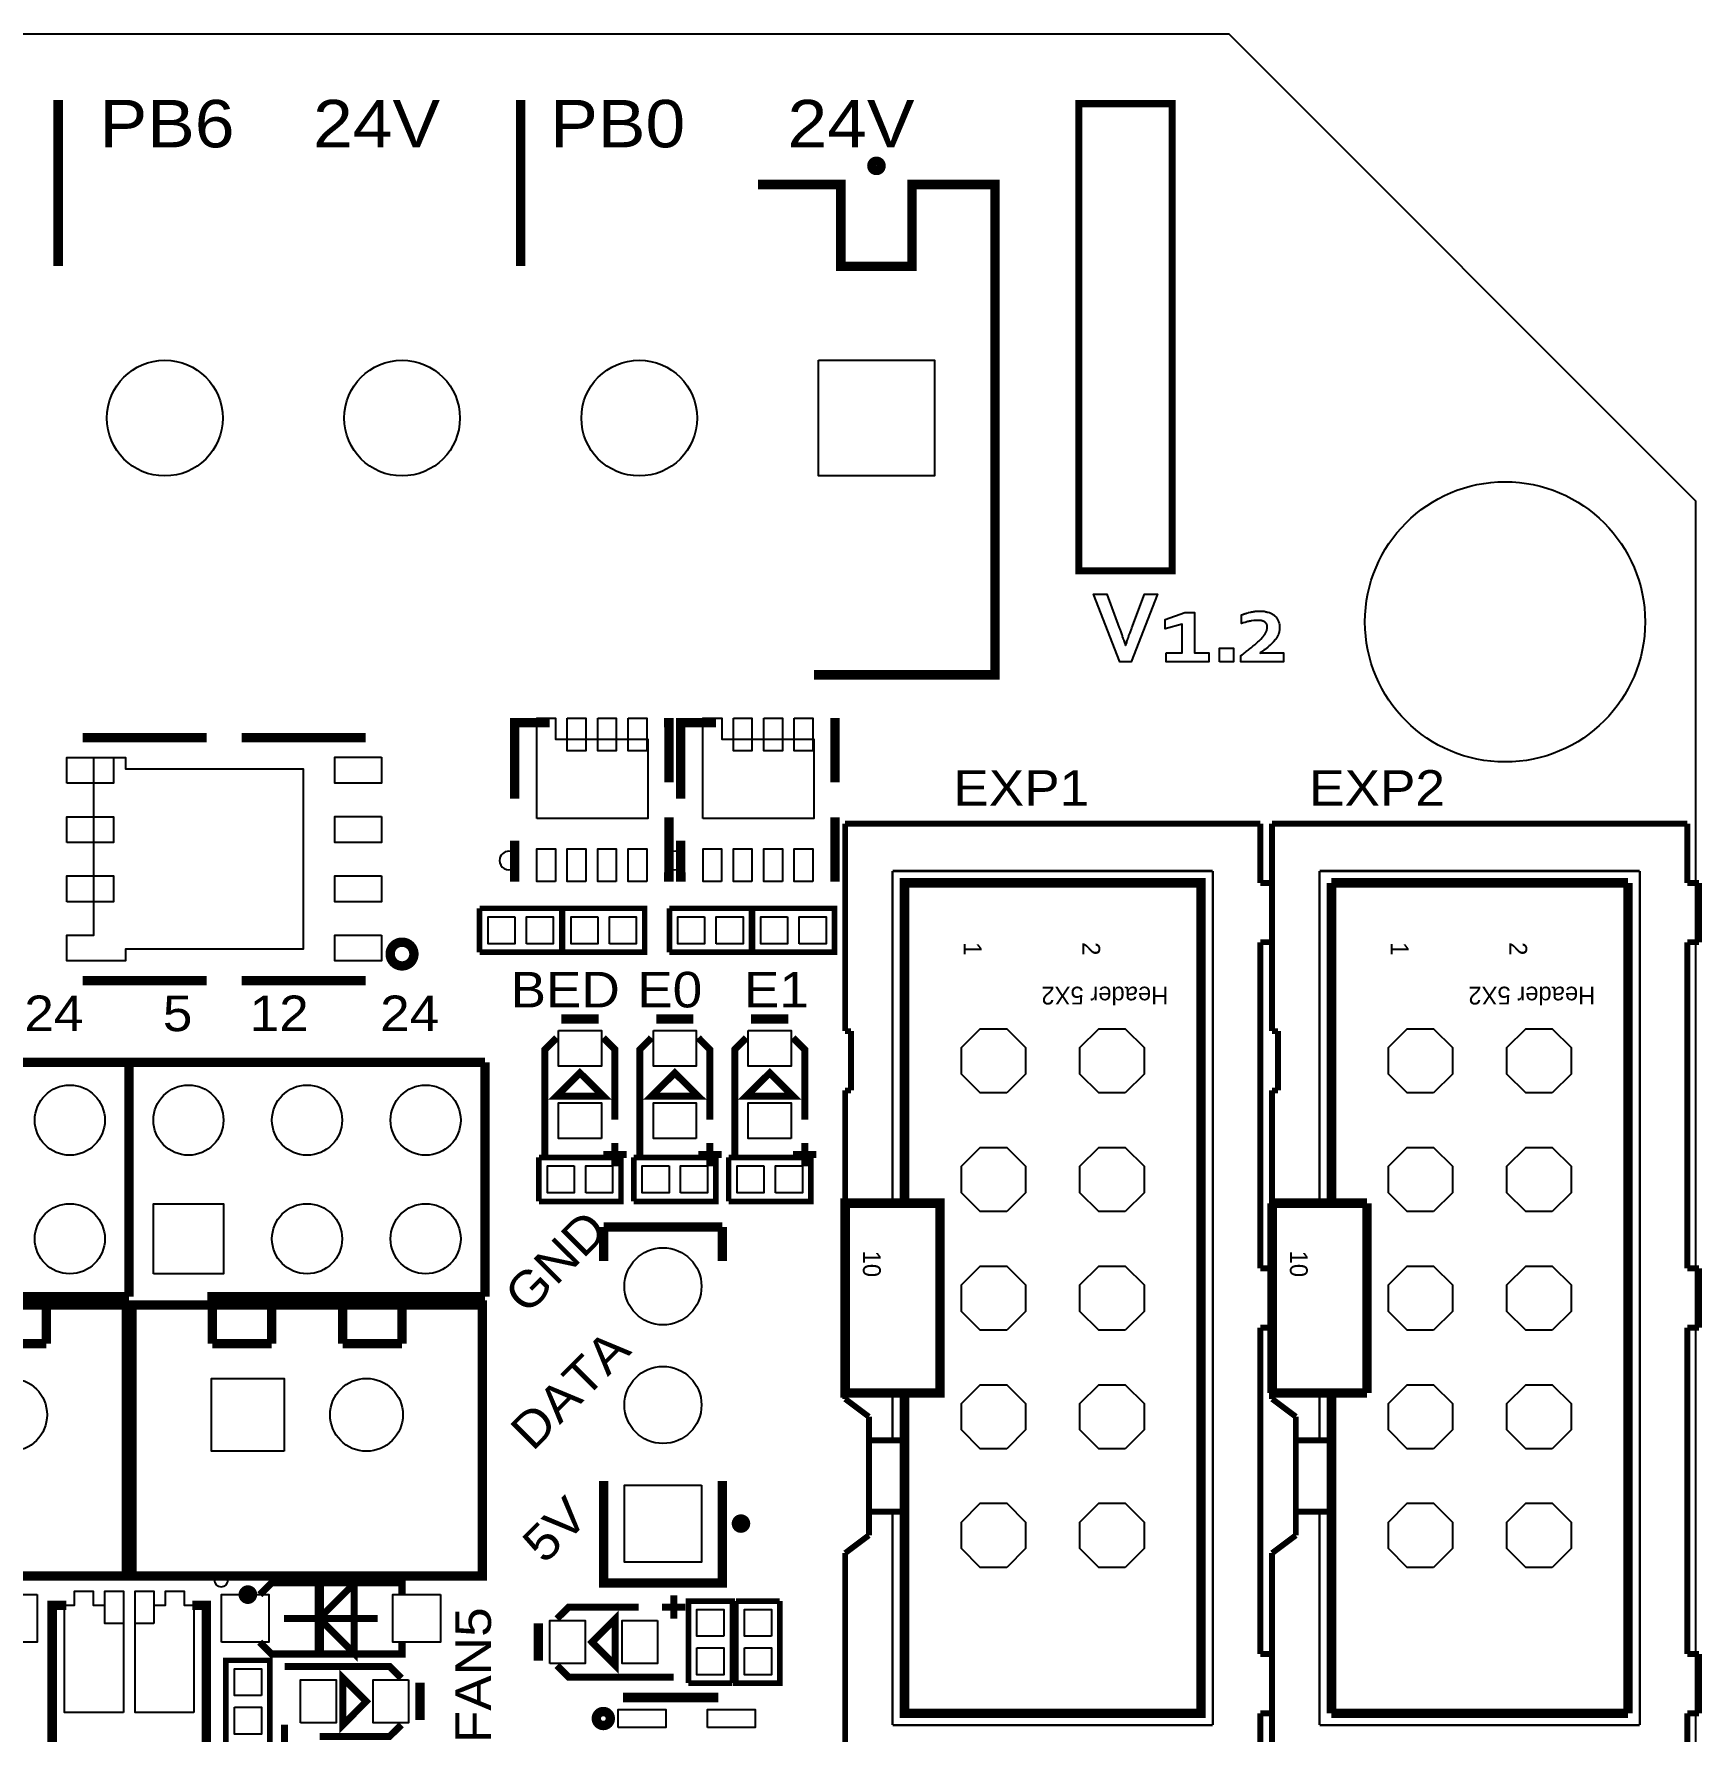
# Model space of a CAD drawing. Extents: x 27 to 210, y 6 to 115.
# Drawn here: x 170.17 to 205.89, y 78.36 to 114.7 of the extents above; entities that cross this region are included whole.
import ezdxf

# ---------------------------------------------------------------- set-up
doc = ezdxf.new("R2010")
doc.units = 0
doc.header["$MEASUREMENT"] = 0
for name, color, linetype in [('BOTTOM', 132, 'CONTINUOUS'), ('OUTLINE', 7, 'CONTINUOUS'), ('SILKSCREEN_TOP', 7, 'CONTINUOUS'), ('TOP', 1, 'CONTINUOUS')]:
    doc.layers.add(name, color=color, linetype=linetype)

msp = doc.modelspace()

# ---------------------------------------------------------------- linework, layer by layer
at = {"layer": 'BOTTOM'}
for points in [[(186.97448, 107.71124), (189.45352, 107.71124), (189.45352, 105.2322), (186.97448, 105.2322)], [(191.0025, 92.0242), (190.43438, 92.0242), (190.03264, 92.42594), (190.03264, 92.99406), (190.43438, 93.3958), (191.0025, 93.3958), (191.40424, 92.99406), (191.40424, 92.42594)], [(193.5425, 92.0242), (192.97438, 92.0242), (192.57264, 92.42594), (192.57264, 92.99406), (192.97438, 93.3958), (193.5425, 93.3958), (193.94424, 92.99406), (193.94424, 92.42594)], [(200.1465, 92.0242), (199.57838, 92.0242), (199.17664, 92.42594), (199.17664, 92.99406), (199.57838, 93.3958), (200.1465, 93.3958), (200.54824, 92.99406), (200.54824, 92.42594)], [(202.6865, 92.0242), (202.11838, 92.0242), (201.71664, 92.42594), (201.71664, 92.99406), (202.11838, 93.3958), (202.6865, 93.3958), (203.08824, 92.99406), (203.08824, 92.42594)], [(191.0025, 89.4842), (190.43438, 89.4842), (190.03264, 89.88594), (190.03264, 90.45406), (190.43438, 90.8558), (191.0025, 90.8558), (191.40424, 90.45406), (191.40424, 89.88594)], [(193.5425, 89.4842), (192.97438, 89.4842), (192.57264, 89.88594), (192.57264, 90.45406), (192.97438, 90.8558), (193.5425, 90.8558), (193.94424, 90.45406), (193.94424, 89.88594)], [(200.1465, 89.4842), (199.57838, 89.4842), (199.17664, 89.88594), (199.17664, 90.45406), (199.57838, 90.8558), (200.1465, 90.8558), (200.54824, 90.45406), (200.54824, 89.88594)], [(202.6865, 89.4842), (202.11838, 89.4842), (201.71664, 89.88594), (201.71664, 90.45406), (202.11838, 90.8558), (202.6865, 90.8558), (203.08824, 90.45406), (203.08824, 89.88594)], [(172.72762, 88.14816), (172.72762, 89.6493), (174.22876, 89.6493), (174.22876, 88.14816)], [(191.0025, 86.9442), (190.43438, 86.9442), (190.03264, 87.34594), (190.03264, 87.91406), (190.43438, 88.3158), (191.0025, 88.3158), (191.40424, 87.91406), (191.40424, 87.34594)], [(193.5425, 86.9442), (192.97438, 86.9442), (192.57264, 87.34594), (192.57264, 87.91406), (192.97438, 88.3158), (193.5425, 88.3158), (193.94424, 87.91406), (193.94424, 87.34594)], [(200.1465, 86.9442), (199.57838, 86.9442), (199.17664, 87.34594), (199.17664, 87.91406), (199.57838, 88.3158), (200.1465, 88.3158), (200.54824, 87.91406), (200.54824, 87.34594)], [(202.6865, 86.9442), (202.11838, 86.9442), (201.71664, 87.34594), (201.71664, 87.91406), (202.11838, 88.3158), (202.6865, 88.3158), (203.08824, 87.91406), (203.08824, 87.34594)], [(175.53178, 84.35086), (173.97222, 84.35086), (173.97222, 85.91042), (175.53178, 85.91042)], [(191.0025, 84.4042), (190.43438, 84.4042), (190.03264, 84.80594), (190.03264, 85.37406), (190.43438, 85.7758), (191.0025, 85.7758), (191.40424, 85.37406), (191.40424, 84.80594)], [(193.5425, 84.4042), (192.97438, 84.4042), (192.57264, 84.80594), (192.57264, 85.37406), (192.97438, 85.7758), (193.5425, 85.7758), (193.94424, 85.37406), (193.94424, 84.80594)], [(200.1465, 84.4042), (199.57838, 84.4042), (199.17664, 84.80594), (199.17664, 85.37406), (199.57838, 85.7758), (200.1465, 85.7758), (200.54824, 85.37406), (200.54824, 84.80594)], [(202.6865, 84.4042), (202.11838, 84.4042), (201.71664, 84.80594), (201.71664, 85.37406), (202.11838, 85.7758), (202.6865, 85.7758), (203.08824, 85.37406), (203.08824, 84.80594)], [(184.4675, 83.62696), (184.4675, 81.97596), (182.8165, 81.97596), (182.8165, 83.62696)], [(191.0025, 81.8642), (190.43438, 81.8642), (190.03264, 82.26594), (190.03264, 82.83406), (190.43438, 83.2358), (191.0025, 83.2358), (191.40424, 82.83406), (191.40424, 82.26594)], [(193.5425, 81.8642), (192.97438, 81.8642), (192.57264, 82.26594), (192.57264, 82.83406), (192.97438, 83.2358), (193.5425, 83.2358), (193.94424, 82.83406), (193.94424, 82.26594)], [(200.1465, 81.8642), (199.57838, 81.8642), (199.17664, 82.26594), (199.17664, 82.83406), (199.57838, 83.2358), (200.1465, 83.2358), (200.54824, 82.83406), (200.54824, 82.26594)], [(202.6865, 81.8642), (202.11838, 81.8642), (201.71664, 82.26594), (201.71664, 82.83406), (202.11838, 83.2358), (202.6865, 83.2358), (203.08824, 82.83406), (203.08824, 82.26594)]]:
    msp.add_lwpolyline(points, close=True, dxfattribs=at)
for centre, radius in [((172.974, 106.47172), 1.23952), ((178.054, 106.47172), 1.23952), ((183.134, 106.47172), 1.23952), ((201.676, 102.108), 2.99974), ((170.93946, 91.44), 0.75057), ((173.47946, 91.44), 0.75057), ((176.01946, 91.44), 0.75057), ((178.55946, 91.44), 0.75057), ((170.93946, 88.9), 0.75057), ((176.01946, 88.9), 0.75057), ((178.55946, 88.9), 0.75057), ((183.642, 87.88146), 0.8255), ((183.642, 85.34146), 0.8255), ((169.672, 85.13064), 0.77978), ((177.292, 85.13064), 0.77978)]:
    msp.add_circle(centre, radius, dxfattribs=at)
at = {"layer": 'OUTLINE'}
for points in [[(205.75778, 15.69974), (195.7578, 5.69976), (127.85598, 5.69976), (127.3556, 6.20014), (127.3556, 7.59968, 0.999282), (124.1552, 7.59968), (124.1552, 6.20014), (123.65482, 5.69976), (35.75558, 5.69976), (26.75636, 14.69898), (26.75636, 105.69702), (35.75558, 114.69624), (123.65482, 114.69624), (124.1552, 114.19586), (124.1552, 112.79632, 0.999282), (127.3556, 112.79632), (127.3556, 114.19586), (127.85598, 114.69624), (195.7578, 114.69624), (205.75778, 104.69626)], [(127.3556, 114.19586), (127.85598, 114.69624), (195.7578, 114.69624), (205.75778, 104.69626), (205.75778, 15.69974), (195.7578, 5.69976), (127.85598, 5.69976), (127.3556, 6.20014), (127.3556, 7.59968, 0.999282), (124.1552, 7.59968), (124.1552, 6.20014), (123.65482, 5.69976), (35.75558, 5.69976), (26.75636, 14.69898), (26.75636, 105.69702), (35.75558, 114.69624), (123.65482, 114.69624), (124.1552, 114.19586), (124.1552, 112.79632, 0.999282), (127.3556, 112.79632)], [(124.1552, 6.20014), (123.65482, 5.69976), (35.75558, 5.69976), (26.75636, 14.69898), (26.75636, 105.69702), (35.75558, 114.69624), (123.65482, 114.69624), (124.1552, 114.19586), (124.1552, 112.79632, 0.999282), (127.3556, 112.79632), (127.3556, 114.19586), (127.85598, 114.69624), (195.7578, 114.69624), (205.75778, 104.69626), (205.75778, 15.69974), (195.7578, 5.69976), (127.85598, 5.69976), (127.3556, 6.20014), (127.3556, 7.59968, 0.999282), (124.1552, 7.59968)]]:
    msp.add_lwpolyline(points, format="xyb", close=True, dxfattribs=at)
at = {"layer": 'SILKSCREEN_TOP'}
for points in [[(124.1552, 6.20014), (123.65482, 5.69976), (35.75558, 5.69976), (26.75636, 14.69898), (26.75636, 105.69702), (35.75558, 114.69624), (123.65482, 114.69624), (124.1552, 114.19586), (124.1552, 112.79632, 0.999282), (127.3556, 112.79632), (127.3556, 114.19586), (127.85598, 114.69624), (195.7578, 114.69624), (205.75778, 104.69626), (205.75778, 15.69974), (195.7578, 5.69976), (127.85598, 5.69976), (127.3556, 6.20014), (127.3556, 7.59968, 0.999282), (124.1552, 7.59968)], [(127.3556, 114.19586), (127.85598, 114.69624), (195.7578, 114.69624), (205.75778, 104.69626), (205.75778, 15.69974), (195.7578, 5.69976), (127.85598, 5.69976), (127.3556, 6.20014), (127.3556, 7.59968, 0.999282), (124.1552, 7.59968), (124.1552, 6.20014), (123.65482, 5.69976), (35.75558, 5.69976), (26.75636, 14.69898), (26.75636, 105.69702), (35.75558, 114.69624), (123.65482, 114.69624), (124.1552, 114.19586), (124.1552, 112.79632, 0.999282), (127.3556, 112.79632)], [(205.75778, 15.69974), (195.7578, 5.69976), (127.85598, 5.69976), (127.3556, 6.20014), (127.3556, 7.59968, 0.999282), (124.1552, 7.59968), (124.1552, 6.20014), (123.65482, 5.69976), (35.75558, 5.69976), (26.75636, 14.69898), (26.75636, 105.69702), (35.75558, 114.69624), (123.65482, 114.69624), (124.1552, 114.19586), (124.1552, 112.79632, 0.999282), (127.3556, 112.79632), (127.3556, 114.19586), (127.85598, 114.69624), (195.7578, 114.69624), (205.75778, 104.69626)], [(180.5432, 96.99752, 1), (180.1428, 96.99848, 1)], [(184.0992, 96.99752, 1), (183.6988, 96.99848, 1)], [(174.33036, 81.5975, 1), (174.02964, 81.5965, 1)]]:
    msp.add_lwpolyline(points, format="xyb", close=True, dxfattribs=at)
for points, const_width in [([(170.688, 109.728), (170.688, 113.284)], 0.2032), ([(180.594, 109.728), (180.594, 113.284)], 0.2032), ([(192.54724, 113.20272), (192.54724, 103.20274), (194.54876, 103.20274), (194.54876, 113.20272), (192.54724, 113.20272)], 0.1524), ([(186.87288, 100.97262), (190.754, 100.97262), (190.754, 111.47298), (188.976, 111.47298), (188.976, 109.72038), (187.452, 109.72038), (187.452, 111.47298), (185.674, 111.47298)], 0.2032), ([(188.976, 111.47298), (188.976, 109.72038), (187.452, 109.72038), (187.452, 111.47298), (185.674, 111.47298)], 0.20066), ([(188.976, 111.47298), (190.754, 111.47298), (190.754, 100.97262)], 0.20066), ([(190.754, 100.97262), (186.87288, 100.97262)], 0.20066), ([(180.467, 98.3234), (180.467, 99.949), (181.21884, 99.949)], 0.20066), ([(183.6674, 99.949), (183.769, 99.949), (183.769, 98.67392)], 0.20066), ([(184.023, 98.3234), (184.023, 99.949), (184.77484, 99.949)], 0.20066), ([(187.2234, 99.949), (187.325, 99.949), (187.325, 98.67392)], 0.20066), ([(173.86808, 99.62896), (171.31284, 99.62896), (171.31284, 99.53244)], 0.20066), ([(177.17516, 99.53244), (177.17516, 99.62896), (174.61992, 99.62896)], 0.20066), ([(183.6674, 96.647), (183.769, 96.647), (183.769, 97.92208)], 0.20066), ([(187.2234, 96.647), (187.325, 96.647), (187.325, 97.92208)], 0.20066), ([(187.54344, 97.79), (196.43344, 97.79)], 0.127), ([(187.54344, 97.79), (187.54344, 93.345)], 0.127), ([(196.43344, 97.79), (196.43344, 96.52)], 0.127), ([(196.68744, 97.79), (205.57744, 97.79)], 0.127), ([(196.68744, 97.79), (196.68744, 93.345)], 0.127), ([(205.57744, 97.79), (205.57744, 96.52)], 0.127), ([(180.467, 97.42424), (180.467, 96.647), (180.5686, 96.647)], 0.20066), ([(184.023, 97.42424), (184.023, 96.647), (184.1246, 96.647)], 0.20066), ([(188.55944, 96.774), (195.41744, 96.774)], 0.0508), ([(188.55944, 96.774), (188.55944, 89.662)], 0.0508), ([(195.41744, 96.774), (195.41744, 78.486)], 0.0508), ([(197.70344, 96.774), (204.56144, 96.774)], 0.0508), ([(197.70344, 96.774), (197.70344, 89.662)], 0.0508), ([(204.56144, 96.774), (204.56144, 78.486)], 0.0508), ([(188.81344, 85.598), (188.81344, 78.74), (195.16344, 78.74), (195.16344, 96.52), (188.81344, 96.52), (188.81344, 89.662), (189.57544, 89.662), (189.57544, 85.598), (187.54344, 85.598), (187.54344, 89.662), (188.81344, 89.662)], 0.2032), ([(188.81344, 96.52), (195.16344, 96.52)], 0.127), ([(188.81344, 96.52), (188.81344, 89.662)], 0.127), ([(195.16344, 96.52), (195.16344, 78.74)], 0.127), ([(196.43344, 96.52), (196.68744, 96.52)], 0.127), ([(196.68744, 96.52), (196.68744, 95.25)], 0.127), ([(204.30744, 96.52), (197.95744, 96.52)], 0.2032), ([(197.95744, 96.52), (197.95744, 89.662)], 0.2032), ([(197.95744, 96.52), (204.30744, 96.52)], 0.127), ([(197.95744, 96.52), (197.95744, 89.662)], 0.127), ([(204.30744, 78.74), (204.30744, 96.52)], 0.2032), ([(204.30744, 96.52), (204.30744, 78.74)], 0.127), ([(205.57744, 96.52), (205.83144, 96.52)], 0.127), ([(205.83144, 96.52), (205.83144, 95.25)], 0.127), ([(179.71516, 95.9739), (179.71516, 95.0341)], 0.11938), ([(179.71516, 95.9739), (181.47284, 95.9739), (181.47284, 95.0341), (179.71516, 95.0341)], 0.11938), ([(181.49316, 95.9739), (181.49316, 95.0341)], 0.11938), ([(181.49316, 95.9739), (183.25084, 95.9739), (183.25084, 95.0341), (181.49316, 95.0341)], 0.11938), ([(183.77916, 95.9739), (183.77916, 95.0341)], 0.11938), ([(183.77916, 95.9739), (185.53684, 95.9739), (185.53684, 95.0341), (183.77916, 95.0341)], 0.11938), ([(185.55716, 95.9739), (185.55716, 95.0341)], 0.11938), ([(185.55716, 95.9739), (187.31484, 95.9739), (187.31484, 95.0341), (185.55716, 95.0341)], 0.11938), ([(196.43344, 95.25), (196.68744, 95.25)], 0.127), ([(196.43344, 95.25), (196.43344, 88.265)], 0.127), ([(205.57744, 95.25), (205.83144, 95.25)], 0.127), ([(205.57744, 95.25), (205.57744, 88.265)], 0.127), ([(173.86808, 94.42704), (171.31284, 94.42704), (171.31284, 94.52356)], 0.20066), ([(177.17516, 94.52356), (177.17516, 94.42704), (174.61992, 94.42704)], 0.20066), ([(181.46522, 93.60408), (182.26278, 93.60408)], 0.20066), ([(183.49722, 93.60408), (184.29478, 93.60408)], 0.20066), ([(185.52922, 93.60408), (186.32678, 93.60408)], 0.20066), ([(187.54344, 93.345), (187.67044, 93.345)], 0.127), ([(187.67044, 93.345), (187.67044, 92.075)], 0.127), ([(196.68744, 93.345), (196.81444, 93.345)], 0.127), ([(196.81444, 93.345), (196.81444, 92.075)], 0.127), ([(181.1147, 90.70086), (181.1147, 92.9513), (181.36362, 93.20276)], 0.14986), ([(182.36438, 93.20276), (182.6133, 92.9513), (182.6133, 91.4527)], 0.14986), ([(183.1467, 90.70086), (183.1467, 92.9513), (183.39562, 93.20276)], 0.14986), ([(184.39638, 93.20276), (184.6453, 92.9513), (184.6453, 91.4527)], 0.14986), ([(185.1787, 90.70086), (185.1787, 92.9513), (185.42762, 93.20276)], 0.14986), ([(186.42838, 93.20276), (186.6773, 92.9513), (186.6773, 91.4527)], 0.14986), ([(172.20946, 92.67952), (164.58946, 92.67952), (164.58946, 89.3318)], 0.20066), ([(179.82946, 92.67952), (172.20946, 92.67952), (172.20946, 89.3318)], 0.20066), ([(172.20946, 87.66048), (172.20946, 92.67952)], 0.20066), ([(179.82946, 87.66048), (179.82946, 92.67952)], 0.20066), ([(181.864, 92.45092), (182.36438, 91.95308), (181.36362, 91.95308), (181.864, 92.45092)], 0.14986), ([(183.896, 92.45092), (184.39638, 91.95308), (183.39562, 91.95308), (183.896, 92.45092)], 0.14986), ([(185.928, 92.45092), (186.42838, 91.95308), (185.42762, 91.95308), (185.928, 92.45092)], 0.14986), ([(187.54344, 92.075), (187.54344, 89.662)], 0.127), ([(187.54344, 92.075), (187.67044, 92.075)], 0.127), ([(196.68744, 92.075), (196.68744, 89.662)], 0.127), ([(196.68744, 92.075), (196.81444, 92.075)], 0.127), ([(182.6133, 90.95232), (182.6133, 90.45194)], 0.14986), ([(184.6453, 90.95232), (184.6453, 90.45194)], 0.14986), ([(186.6773, 90.95232), (186.6773, 90.45194)], 0.14986), ([(180.98516, 90.6399), (180.98516, 89.7001)], 0.11938), ([(180.98516, 90.6399), (182.74284, 90.6399), (182.74284, 89.7001), (180.98516, 89.7001)], 0.11938), ([(182.36438, 90.70086), (182.86476, 90.70086)], 0.14986), ([(183.01716, 90.6399), (183.01716, 89.7001)], 0.11938), ([(183.01716, 90.6399), (184.77484, 90.6399), (184.77484, 89.7001), (183.01716, 89.7001)], 0.11938), ([(184.39638, 90.70086), (184.89676, 90.70086)], 0.14986), ([(185.04916, 90.6399), (185.04916, 89.7001)], 0.11938), ([(185.04916, 90.6399), (186.80684, 90.6399), (186.80684, 89.7001), (185.04916, 89.7001)], 0.11938), ([(186.42838, 90.70086), (186.92876, 90.70086)], 0.14986), ([(196.68744, 89.662), (197.95744, 89.662)], 0.2032), ([(196.68744, 85.598), (196.68744, 89.662)], 0.2032), ([(197.95744, 89.662), (198.71944, 89.662)], 0.2032), ([(198.71944, 89.662), (198.71944, 85.598)], 0.2032), ([(187.54344, 89.662), (187.54344, 85.598)], 0.127), ([(187.54344, 89.662), (188.55944, 89.662)], 0.127), ([(188.55944, 89.662), (188.81344, 89.662)], 0.127), ([(188.81344, 89.662), (189.57544, 89.662)], 0.127), ([(189.57544, 89.662), (189.57544, 85.598)], 0.127), ([(196.68744, 89.662), (196.68744, 85.598)], 0.127), ([(196.68744, 89.662), (197.70344, 89.662)], 0.127), ([(197.70344, 89.662), (197.95744, 89.662)], 0.127), ([(197.95744, 89.662), (198.71944, 89.662)], 0.127), ([(198.71944, 89.662), (198.71944, 85.598)], 0.127), ([(184.912, 89.15146), (182.372, 89.15146)], 0.20066), ([(182.372, 89.15146), (182.372, 88.42248)], 0.20066), ([(184.912, 88.42248), (184.912, 89.15146)], 0.20066), ([(196.43344, 88.265), (196.68744, 88.265)], 0.127), ([(196.68744, 88.265), (196.68744, 86.995)], 0.127), ([(205.57744, 88.265), (205.83144, 88.265)], 0.127), ([(205.83144, 88.265), (205.83144, 86.995)], 0.127), ([(166.26332, 87.66048), (172.20946, 87.66048)], 0.20066), ([(168.01084, 81.68132), (172.15104, 81.68132), (172.15104, 87.48014), (168.01084, 87.48014)], 0.20066), ([(170.434, 87.48014), (170.434, 86.65464)], 0.20066), ([(175.63084, 81.68132), (172.27296, 81.68132), (172.27296, 87.48014), (175.63084, 87.48014)], 0.20066), ([(173.88332, 87.66048), (179.82946, 87.66048)], 0.20066), ([(173.99, 86.65464), (173.99, 87.48014)], 0.20066), ([(175.26, 87.48014), (175.26, 86.65464)], 0.20066), ([(175.63084, 81.68132), (179.77104, 81.68132), (179.77104, 87.48014), (175.63084, 87.48014)], 0.20066), ([(176.784, 86.65464), (176.784, 87.48014)], 0.20066), ([(178.054, 87.48014), (178.054, 86.65464)], 0.20066), ([(196.43344, 86.995), (196.68744, 86.995)], 0.127), ([(196.43344, 86.995), (196.43344, 80.01)], 0.127), ([(205.57744, 86.995), (205.83144, 86.995)], 0.127), ([(205.57744, 86.995), (205.57744, 80.01)], 0.127), ([(170.434, 86.65464), (169.164, 86.65464)], 0.20066), ([(175.26, 86.65464), (173.99, 86.65464)], 0.20066), ([(178.054, 86.65464), (176.784, 86.65464)], 0.20066), ([(187.54344, 85.598), (187.54344, 85.471)], 0.127), ([(187.54344, 85.598), (188.55944, 85.598)], 0.127), ([(187.54344, 85.471), (188.05144, 85.09)], 0.127), ([(188.55944, 85.598), (188.81344, 85.598)], 0.127), ([(188.55944, 85.598), (188.55944, 84.582)], 0.0508), ([(188.81344, 85.598), (189.57544, 85.598)], 0.127), ([(188.81344, 85.598), (188.81344, 84.582)], 0.127), ([(198.71944, 85.598), (196.68744, 85.598)], 0.2032), ([(196.68744, 85.598), (196.68744, 85.471)], 0.127), ([(196.68744, 85.598), (197.70344, 85.598)], 0.127), ([(196.68744, 85.471), (197.19544, 85.09)], 0.127), ([(197.70344, 85.598), (197.95744, 85.598)], 0.127), ([(197.70344, 85.598), (197.70344, 84.582)], 0.0508), ([(197.95744, 85.598), (197.95744, 78.74)], 0.2032), ([(197.95744, 85.598), (198.71944, 85.598)], 0.127), ([(197.95744, 85.598), (197.95744, 84.582)], 0.127), ([(188.05144, 85.09), (188.05144, 84.582)], 0.127), ([(197.19544, 85.09), (197.19544, 84.582)], 0.127), ([(188.05144, 84.582), (188.55944, 84.582)], 0.127), ([(188.05144, 84.582), (188.05144, 83.058)], 0.127), ([(188.55944, 84.582), (188.81344, 84.582)], 0.127), ([(188.81344, 84.582), (188.81344, 83.058)], 0.127), ([(197.19544, 84.582), (197.70344, 84.582)], 0.127), ([(197.19544, 84.582), (197.19544, 83.058)], 0.127), ([(197.70344, 84.582), (197.95744, 84.582)], 0.127), ([(197.95744, 84.582), (197.95744, 83.058)], 0.127), ([(184.912, 83.71078), (184.912, 81.53146), (182.372, 81.53146), (182.372, 83.71078)], 0.20066), ([(188.05144, 83.058), (188.05144, 82.55)], 0.127), ([(188.05144, 83.058), (188.55944, 83.058)], 0.127), ([(188.55944, 83.058), (188.81344, 83.058)], 0.127), ([(188.55944, 83.058), (188.55944, 78.486)], 0.0508), ([(188.81344, 83.058), (188.81344, 78.74)], 0.127), ([(197.19544, 83.058), (197.19544, 82.55)], 0.127), ([(197.19544, 83.058), (197.70344, 83.058)], 0.127), ([(197.70344, 83.058), (197.95744, 83.058)], 0.127), ([(197.70344, 83.058), (197.70344, 78.486)], 0.0508), ([(197.95744, 83.058), (197.95744, 78.74)], 0.127), ([(188.05144, 82.55), (187.54344, 82.169)], 0.127), ([(197.19544, 82.55), (196.68744, 82.169)], 0.127), ([(187.54344, 82.169), (187.54344, 77.47)], 0.127), ([(196.68744, 82.169), (196.68744, 77.47)], 0.127), ([(178.054, 81.28), (178.054, 81.534), (175.26, 81.534), (175.006, 81.28)], 0.1524), ([(176.28108, 80.0227), (176.28108, 81.5213)], 0.20066), ([(176.28108, 80.772), (177.03038, 81.5213), (177.03038, 80.0227), (176.28108, 80.772)], 0.14986), ([(170.86326, 81.0514), (170.561, 81.0514), (170.561, 77.9526), (170.86326, 77.9526)], 0.20066), ([(173.56074, 81.0514), (173.863, 81.0514), (173.863, 77.9526), (173.56074, 77.9526)], 0.20066), ([(181.37124, 80.76438), (181.6227, 81.0133), (183.1213, 81.0133)], 0.14986), ([(183.62168, 81.0133), (184.12206, 81.0133)], 0.14986), ([(183.87314, 80.76438), (183.87314, 81.26476)], 0.14986), ([(184.1881, 79.38516), (184.1881, 81.14284), (185.1279, 81.14284), (185.1279, 79.38516)], 0.11938), ([(186.1439, 81.14284), (185.2041, 81.14284)], 0.11938), ([(186.1439, 81.14284), (186.1439, 79.38516), (185.2041, 79.38516), (185.2041, 81.14284)], 0.11938), ([(175.52924, 80.772), (177.53076, 80.772)], 0.14986), ([(180.96992, 79.86522), (180.96992, 80.66278)], 0.20066), ([(182.12308, 80.264), (182.62092, 80.76438), (182.62092, 79.76362), (182.12308, 80.264)], 0.14986), ([(175.006, 80.264), (175.26, 80.01), (178.054, 80.01), (178.054, 80.264)], 0.1524), ([(196.43344, 80.01), (196.68744, 80.01)], 0.127), ([(196.68744, 80.01), (196.68744, 78.74)], 0.127), ([(205.57744, 80.01), (205.83144, 80.01)], 0.127), ([(205.83144, 80.01), (205.83144, 78.74)], 0.127), ([(174.2821, 78.11516), (174.2821, 79.87284), (175.2219, 79.87284), (175.2219, 78.11516)], 0.11938), ([(175.53686, 79.7433), (177.7873, 79.7433), (178.03876, 79.49438)], 0.14986), ([(177.28692, 78.994), (176.78908, 78.49362), (176.78908, 79.49438), (177.28692, 78.994)], 0.14986), ([(183.87314, 79.5147), (181.6227, 79.5147), (181.37124, 79.76362)], 0.14986), ([(178.44008, 79.39278), (178.44008, 78.59522)], 0.20066), ([(184.1881, 79.38516), (185.1279, 79.38516)], 0.11938), ([(182.78602, 79.07782), (184.83072, 79.07782)], 0.20066), ([(175.53686, 78.49362), (175.53686, 77.99324)], 0.14986), ([(178.03876, 78.49362), (177.7873, 78.2447), (176.2887, 78.2447)], 0.14986), ([(188.55944, 78.486), (195.41744, 78.486)], 0.0508), ([(188.81344, 78.74), (195.16344, 78.74)], 0.127), ([(196.43344, 78.74), (196.68744, 78.74)], 0.127), ([(196.43344, 78.74), (196.43344, 77.47)], 0.127), ([(197.70344, 78.486), (204.56144, 78.486)], 0.0508), ([(197.95744, 78.74), (204.30744, 78.74)], 0.2032), ([(197.95744, 78.74), (204.30744, 78.74)], 0.127), ([(205.57744, 78.74), (205.83144, 78.74)], 0.127), ([(205.57744, 78.74), (205.57744, 77.47)], 0.127)]:
    msp.add_lwpolyline(points, dxfattribs=dict(at, const_width=const_width))
for points in [[(192.54724, 113.20272), (192.54724, 103.20274), (194.54876, 103.20274), (194.54876, 113.20272)], [(193.54546, 101.60508), (193.55054, 101.60508), (193.55816, 101.62794), (193.5734, 101.66858), (193.57848, 101.6889), (193.5861, 101.70668), (193.59626, 101.73716), (193.5988, 101.74986), (193.60388, 101.76256), (193.60896, 101.77272), (193.6115, 101.78542), (193.61658, 101.79812), (193.62166, 101.81336), (193.62928, 101.83114), (193.64452, 101.87178), (193.65214, 101.89464), (193.67246, 101.95052), (193.68262, 101.981), (193.95186, 102.70236), (194.23126, 102.70236), (193.66738, 101.24948), (193.42862, 101.24948), (192.86474, 102.70236), (193.14414, 102.70236), (193.41338, 101.981), (193.42354, 101.95052), (193.44386, 101.89464), (193.45402, 101.87178), (193.46926, 101.83114), (193.47434, 101.81336), (193.47942, 101.79812), (193.48958, 101.77272), (193.49212, 101.76256), (193.50228, 101.73716), (193.51244, 101.70668), (193.51752, 101.6889), (193.52514, 101.66858), (193.53022, 101.64826), (193.53784, 101.62794)], [(194.41668, 101.4476), (194.75958, 101.4476), (194.75958, 102.06228), (194.39636, 101.95814), (194.39636, 102.15626), (194.82054, 102.30612), (195.02374, 102.30612), (195.02374, 101.4476), (195.32854, 101.4476), (195.32854, 101.24948), (194.41668, 101.24948)], [(196.84492, 101.94798), (196.84492, 101.9302), (196.83984, 101.89972), (196.83476, 101.88448), (196.83222, 101.87178), (196.82206, 101.8413), (196.81444, 101.8286), (196.80936, 101.81336), (196.80174, 101.80066), (196.79412, 101.78542), (196.77888, 101.76002), (196.76872, 101.74732), (196.75856, 101.73208), (196.71792, 101.68128), (196.65442, 101.61778), (196.63918, 101.60508), (196.62648, 101.59238), (196.61124, 101.57968), (196.596, 101.56952), (196.55028, 101.53142), (196.5325, 101.51872), (196.51726, 101.50602), (196.4817, 101.48062), (196.46646, 101.46792), (196.4309, 101.44252), (196.4309, 101.43744), (196.48678, 101.44252), (196.51218, 101.44252), (196.53758, 101.44506), (196.58076, 101.44506), (196.60108, 101.4476), (196.93382, 101.4476), (196.93382, 101.24948), (196.01942, 101.24948), (196.01942, 101.38664), (196.04228, 101.40442), (196.06514, 101.41966), (196.08546, 101.43744), (196.10832, 101.45522), (196.13118, 101.47046), (196.1515, 101.48824), (196.17182, 101.50348), (196.19468, 101.52126), (196.23532, 101.55174), (196.25564, 101.56952), (196.27596, 101.58476), (196.29374, 101.6), (196.31406, 101.61778), (196.3674, 101.6635), (196.38264, 101.67874), (196.40042, 101.69398), (196.4309, 101.72446), (196.44614, 101.73716), (196.48424, 101.78288), (196.49694, 101.79558), (196.5071, 101.81082), (196.5198, 101.82606), (196.52996, 101.83876), (196.53758, 101.854), (196.54774, 101.8667), (196.55536, 101.88194), (196.56044, 101.89464), (196.56806, 101.90988), (196.57314, 101.92258), (196.57568, 101.93782), (196.58076, 101.96322), (196.5833, 101.97846), (196.5833, 102.01402), (196.58076, 102.02164), (196.58076, 102.02926), (196.57822, 102.03688), (196.57568, 102.04196), (196.57568, 102.04958), (196.5706, 102.05974), (196.56552, 102.06482), (196.56044, 102.07498), (196.55536, 102.08006), (196.55282, 102.08514), (196.54774, 102.09022), (196.5452, 102.0953), (196.54012, 102.09784), (196.53504, 102.10292), (196.52996, 102.10546), (196.52488, 102.11054), (196.50964, 102.11816), (196.50202, 102.12324), (196.49694, 102.12578), (196.48932, 102.12578), (196.48424, 102.12832), (196.47662, 102.13086), (196.47154, 102.1334), (196.46392, 102.1334), (196.4563, 102.13594), (196.44868, 102.13594), (196.4436, 102.13848), (196.42836, 102.13848), (196.42074, 102.14102), (196.36486, 102.14102), (196.34708, 102.13848), (196.33184, 102.13848), (196.31406, 102.13594), (196.29628, 102.13594), (196.24294, 102.12832), (196.22516, 102.12324), (196.20484, 102.1207), (196.18706, 102.11562), (196.16674, 102.11308), (196.14896, 102.108), (196.12864, 102.10292), (196.11086, 102.09784), (196.07022, 102.08768), (196.0499, 102.08006), (196.02958, 102.07498), (196.02958, 102.25532), (196.05244, 102.26294), (196.06006, 102.26802), (196.09054, 102.27818), (196.1007, 102.28326), (196.10832, 102.2858), (196.11848, 102.28834), (196.1261, 102.29088), (196.13626, 102.29342), (196.14388, 102.29596), (196.17436, 102.30358), (196.18198, 102.30612), (196.22262, 102.31628), (196.23532, 102.31882), (196.24548, 102.32136), (196.25564, 102.32136), (196.2658, 102.3239), (196.2785, 102.32644), (196.28866, 102.32898), (196.30136, 102.32898), (196.31152, 102.33152), (196.32422, 102.33406), (196.33438, 102.33406), (196.34708, 102.3366), (196.36994, 102.3366), (196.38264, 102.33914), (196.46646, 102.33914), (196.48424, 102.3366), (196.50202, 102.3366), (196.5198, 102.33406), (196.53504, 102.33152), (196.55282, 102.32644), (196.56806, 102.3239), (196.5833, 102.31882), (196.59854, 102.31628), (196.62902, 102.30612), (196.64426, 102.2985), (196.65696, 102.29342), (196.72046, 102.25532), (196.73062, 102.24516), (196.74078, 102.23754), (196.77126, 102.20706), (196.77888, 102.19436), (196.78904, 102.1842), (196.80428, 102.1588), (196.80936, 102.1461), (196.81698, 102.1334), (196.82206, 102.1207), (196.82714, 102.10546), (196.83222, 102.09276), (196.8373, 102.07752), (196.84238, 102.04704), (196.84492, 102.02926), (196.84746, 102.01402), (196.84746, 101.96322)], [(195.55968, 101.24948), (195.55968, 101.54666), (195.85686, 101.54666), (195.85686, 101.24948)]]:
    msp.add_lwpolyline(points, close=True, dxfattribs=at)
at = {"layer": 'SILKSCREEN_TOP', "const_width": 0.20066}
for points in [[(188.31306, 111.87176, 0.999596), (188.11494, 111.87176, 1.000404), (188.31306, 111.87176)], [(178.308, 94.996, 1), (177.8, 94.996, 1), (178.308, 94.996)], [(185.40984, 82.80146, 1), (185.21426, 82.80146, 1), (185.40984, 82.80146)], [(174.85106, 81.28, 0.993661), (174.65294, 81.28254, 1.006379), (174.85106, 81.28)], [(182.51424, 78.62824, 0.9984), (182.21452, 78.62824, 1.001603), (182.51424, 78.62824)]]:
    msp.add_lwpolyline(points, format="xyb", dxfattribs=at)
at = {"layer": 'TOP'}
for points in [[(186.97448, 107.71124), (189.45352, 107.71124), (189.45352, 105.2322), (186.97448, 105.2322)], [(180.94198, 97.89922), (180.94198, 100.04806), (181.3433, 100.04806), (181.3433, 99.59848), (183.31434, 99.59848), (183.31434, 97.89922)], [(181.59349, 100.04806), (181.99227, 100.04806), (181.99227, 99.34702), (181.59349, 99.34702)], [(182.24373, 100.04806), (182.64251, 100.04806), (182.64251, 99.34702), (182.24373, 99.34702)], [(182.89397, 100.04806), (183.29275, 100.04806), (183.29275, 99.34702), (182.89397, 99.34702)], [(184.49798, 97.89922), (184.49798, 100.04806), (184.8993, 100.04806), (184.8993, 99.59848), (186.87034, 99.59848), (186.87034, 97.89922)], [(185.14949, 100.04806), (185.54827, 100.04806), (185.54827, 99.34702), (185.14949, 99.34702)], [(185.79973, 100.04806), (186.19851, 100.04806), (186.19851, 99.34702), (185.79973, 99.34702)], [(186.44997, 100.04806), (186.84875, 100.04806), (186.84875, 99.34702), (186.44997, 99.34702)], [(170.87342, 98.65614), (170.87342, 99.20732), (171.87418, 99.20732), (171.87418, 98.65614)], [(172.13326, 99.15906), (172.13326, 98.9584), (175.9331, 98.9584), (175.9331, 95.0976), (172.13326, 95.0976), (172.13326, 94.89948), (172.13326, 94.84868), (170.93438, 94.84868), (170.87342, 94.84868), (170.87342, 95.39732), (170.93438, 95.39732), (171.45254, 95.39732), (171.45254, 99.15906), (171.45254, 99.20732), (172.13326, 99.20732)], [(177.61458, 99.20859), (177.61458, 98.65741), (176.61382, 98.65741), (176.61382, 99.20859)], [(170.87342, 97.38614), (170.87342, 97.93732), (171.87418, 97.93732), (171.87418, 97.38614)], [(177.61458, 97.93859), (177.61458, 97.38741), (176.61382, 97.38741), (176.61382, 97.93859)], [(181.34203, 96.54794), (180.94325, 96.54794), (180.94325, 97.24898), (181.34203, 97.24898)], [(181.99227, 96.54794), (181.59349, 96.54794), (181.59349, 97.24898), (181.99227, 97.24898)], [(182.64251, 96.54794), (182.24373, 96.54794), (182.24373, 97.24898), (182.64251, 97.24898)], [(183.29275, 96.54794), (182.89397, 96.54794), (182.89397, 97.24898), (183.29275, 97.24898)], [(184.89803, 96.54794), (184.49925, 96.54794), (184.49925, 97.24898), (184.89803, 97.24898)], [(185.54827, 96.54794), (185.14949, 96.54794), (185.14949, 97.24898), (185.54827, 97.24898)], [(186.19851, 96.54794), (185.79973, 96.54794), (185.79973, 97.24898), (186.19851, 97.24898)], [(186.84875, 96.54794), (186.44997, 96.54794), (186.44997, 97.24898), (186.84875, 97.24898)], [(170.87342, 96.11614), (170.87342, 96.66732), (171.87418, 96.66732), (171.87418, 96.11614)], [(177.61458, 96.66859), (177.61458, 96.11741), (176.61382, 96.11741), (176.61382, 96.66859)], [(180.46954, 95.79356), (180.46954, 95.21444), (179.8955, 95.21444), (179.8955, 95.79356)], [(180.71846, 95.21444), (180.71846, 95.79356), (181.2925, 95.79356), (181.2925, 95.21444)], [(182.24754, 95.79356), (182.24754, 95.21444), (181.6735, 95.21444), (181.6735, 95.79356)], [(182.49646, 95.21444), (182.49646, 95.79356), (183.0705, 95.79356), (183.0705, 95.21444)], [(184.53354, 95.79356), (184.53354, 95.21444), (183.9595, 95.21444), (183.9595, 95.79356)], [(184.78246, 95.21444), (184.78246, 95.79356), (185.3565, 95.79356), (185.3565, 95.21444)], [(186.31154, 95.79356), (186.31154, 95.21444), (185.7375, 95.21444), (185.7375, 95.79356)], [(186.56046, 95.21444), (186.56046, 95.79356), (187.1345, 95.79356), (187.1345, 95.21444)], [(177.61458, 95.39859), (177.61458, 94.84741), (176.61382, 94.84741), (176.61382, 95.39859)], [(191.0025, 92.0242), (190.43438, 92.0242), (190.03264, 92.42594), (190.03264, 92.99406), (190.43438, 93.3958), (191.0025, 93.3958), (191.40424, 92.99406), (191.40424, 92.42594)], [(193.5425, 92.0242), (192.97438, 92.0242), (192.57264, 92.42594), (192.57264, 92.99406), (192.97438, 93.3958), (193.5425, 93.3958), (193.94424, 92.99406), (193.94424, 92.42594)], [(200.1465, 92.0242), (199.57838, 92.0242), (199.17664, 92.42594), (199.17664, 92.99406), (199.57838, 93.3958), (200.1465, 93.3958), (200.54824, 92.99406), (200.54824, 92.42594)], [(202.6865, 92.0242), (202.11838, 92.0242), (201.71664, 92.42594), (201.71664, 92.99406), (202.11838, 93.3958), (202.6865, 93.3958), (203.08824, 92.99406), (203.08824, 92.42594)], [(181.40426, 93.35643), (182.32374, 93.35643), (182.32374, 92.59697), (181.40426, 92.59697)], [(183.43626, 93.35643), (184.35574, 93.35643), (184.35574, 92.59697), (183.43626, 92.59697)], [(185.46826, 93.35643), (186.38774, 93.35643), (186.38774, 92.59697), (185.46826, 92.59697)], [(182.32374, 91.04757), (181.40426, 91.04757), (181.40426, 91.80703), (182.32374, 91.80703)], [(184.35574, 91.04757), (183.43626, 91.04757), (183.43626, 91.80703), (184.35574, 91.80703)], [(186.38774, 91.04757), (185.46826, 91.04757), (185.46826, 91.80703), (186.38774, 91.80703)], [(191.0025, 89.4842), (190.43438, 89.4842), (190.03264, 89.88594), (190.03264, 90.45406), (190.43438, 90.8558), (191.0025, 90.8558), (191.40424, 90.45406), (191.40424, 89.88594)], [(193.5425, 89.4842), (192.97438, 89.4842), (192.57264, 89.88594), (192.57264, 90.45406), (192.97438, 90.8558), (193.5425, 90.8558), (193.94424, 90.45406), (193.94424, 89.88594)], [(200.1465, 89.4842), (199.57838, 89.4842), (199.17664, 89.88594), (199.17664, 90.45406), (199.57838, 90.8558), (200.1465, 90.8558), (200.54824, 90.45406), (200.54824, 89.88594)], [(202.6865, 89.4842), (202.11838, 89.4842), (201.71664, 89.88594), (201.71664, 90.45406), (202.11838, 90.8558), (202.6865, 90.8558), (203.08824, 90.45406), (203.08824, 89.88594)], [(181.73954, 90.45956), (181.73954, 89.88044), (181.1655, 89.88044), (181.1655, 90.45956)], [(181.98846, 89.88044), (181.98846, 90.45956), (182.5625, 90.45956), (182.5625, 89.88044)], [(183.77154, 90.45956), (183.77154, 89.88044), (183.1975, 89.88044), (183.1975, 90.45956)], [(184.02046, 89.88044), (184.02046, 90.45956), (184.5945, 90.45956), (184.5945, 89.88044)], [(185.80354, 90.45956), (185.80354, 89.88044), (185.2295, 89.88044), (185.2295, 90.45956)], [(186.05246, 89.88044), (186.05246, 90.45956), (186.6265, 90.45956), (186.6265, 89.88044)], [(172.72762, 88.14816), (172.72762, 89.6493), (174.22876, 89.6493), (174.22876, 88.14816)], [(191.0025, 86.9442), (190.43438, 86.9442), (190.03264, 87.34594), (190.03264, 87.91406), (190.43438, 88.3158), (191.0025, 88.3158), (191.40424, 87.91406), (191.40424, 87.34594)], [(193.5425, 86.9442), (192.97438, 86.9442), (192.57264, 87.34594), (192.57264, 87.91406), (192.97438, 88.3158), (193.5425, 88.3158), (193.94424, 87.91406), (193.94424, 87.34594)], [(200.1465, 86.9442), (199.57838, 86.9442), (199.17664, 87.34594), (199.17664, 87.91406), (199.57838, 88.3158), (200.1465, 88.3158), (200.54824, 87.91406), (200.54824, 87.34594)], [(202.6865, 86.9442), (202.11838, 86.9442), (201.71664, 87.34594), (201.71664, 87.91406), (202.11838, 88.3158), (202.6865, 88.3158), (203.08824, 87.91406), (203.08824, 87.34594)], [(175.53178, 84.35086), (173.97222, 84.35086), (173.97222, 85.91042), (175.53178, 85.91042)], [(191.0025, 84.4042), (190.43438, 84.4042), (190.03264, 84.80594), (190.03264, 85.37406), (190.43438, 85.7758), (191.0025, 85.7758), (191.40424, 85.37406), (191.40424, 84.80594)], [(193.5425, 84.4042), (192.97438, 84.4042), (192.57264, 84.80594), (192.57264, 85.37406), (192.97438, 85.7758), (193.5425, 85.7758), (193.94424, 85.37406), (193.94424, 84.80594)], [(200.1465, 84.4042), (199.57838, 84.4042), (199.17664, 84.80594), (199.17664, 85.37406), (199.57838, 85.7758), (200.1465, 85.7758), (200.54824, 85.37406), (200.54824, 84.80594)], [(202.6865, 84.4042), (202.11838, 84.4042), (201.71664, 84.80594), (201.71664, 85.37406), (202.11838, 85.7758), (202.6865, 85.7758), (203.08824, 85.37406), (203.08824, 84.80594)], [(184.4675, 83.62696), (184.4675, 81.97596), (182.8165, 81.97596), (182.8165, 83.62696)], [(191.0025, 81.8642), (190.43438, 81.8642), (190.03264, 82.26594), (190.03264, 82.83406), (190.43438, 83.2358), (191.0025, 83.2358), (191.40424, 82.83406), (191.40424, 82.26594)], [(193.5425, 81.8642), (192.97438, 81.8642), (192.57264, 82.26594), (192.57264, 82.83406), (192.97438, 83.2358), (193.5425, 83.2358), (193.94424, 82.83406), (193.94424, 82.26594)], [(200.1465, 81.8642), (199.57838, 81.8642), (199.17664, 82.26594), (199.17664, 82.83406), (199.57838, 83.2358), (200.1465, 83.2358), (200.54824, 82.83406), (200.54824, 82.26594)], [(202.6865, 81.8642), (202.11838, 81.8642), (201.71664, 82.26594), (201.71664, 82.83406), (202.11838, 83.2358), (202.6865, 83.2358), (203.08824, 82.83406), (203.08824, 82.26594)], [(170.23842, 81.28), (170.23842, 80.264), (169.22242, 80.264), (169.22242, 81.28)], [(172.08754, 78.75778), (170.8277, 78.75778), (170.8277, 81.05394), (171.03852, 81.05394), (171.03852, 81.35366), (171.4373, 81.35366), (171.4373, 81.05394), (171.68876, 81.05394), (171.68876, 81.35366), (172.08754, 81.35366)], [(172.08627, 80.66278), (171.68749, 80.66278), (171.68749, 81.35366), (172.08627, 81.35366)], [(173.5963, 78.75778), (172.33646, 78.75778), (172.33646, 81.35366), (172.73524, 81.35366), (172.73524, 81.05394), (172.9867, 81.05394), (172.9867, 81.35366), (173.38548, 81.35366), (173.38548, 81.05394), (173.5963, 81.05394)], [(172.73651, 80.66278), (172.33773, 80.66278), (172.33773, 81.35366), (172.73651, 81.35366)], [(174.18558, 80.264), (174.18558, 81.28), (175.20158, 81.28), (175.20158, 80.264)], [(178.87442, 81.28), (178.87442, 80.264), (177.85842, 80.264), (177.85842, 81.28)], [(181.2163, 79.80426), (181.2163, 80.72374), (181.97576, 80.72374), (181.97576, 79.80426)], [(183.52643, 80.72374), (183.52643, 79.80426), (182.76697, 79.80426), (182.76697, 80.72374)], [(184.94756, 80.38846), (184.36844, 80.38846), (184.36844, 80.9625), (184.94756, 80.9625)], [(185.96356, 80.38846), (185.38444, 80.38846), (185.38444, 80.9625), (185.96356, 80.9625)], [(184.36844, 80.13954), (184.94756, 80.13954), (184.94756, 79.5655), (184.36844, 79.5655)], [(185.38444, 80.13954), (185.96356, 80.13954), (185.96356, 79.5655), (185.38444, 79.5655)], [(175.04156, 79.11846), (174.46244, 79.11846), (174.46244, 79.6925), (175.04156, 79.6925)], [(175.8823, 78.53426), (175.8823, 79.45374), (176.64176, 79.45374), (176.64176, 78.53426)], [(178.19243, 79.45374), (178.19243, 78.53426), (177.43297, 78.53426), (177.43297, 79.45374)], [(174.46244, 78.86954), (175.04156, 78.86954), (175.04156, 78.2955), (174.46244, 78.2955)], [(182.68442, 78.43774), (182.68442, 78.81874), (183.7055, 78.81874), (183.7055, 78.43774)], [(184.5945, 78.43774), (184.5945, 78.81874), (185.61558, 78.81874), (185.61558, 78.43774)]]:
    msp.add_lwpolyline(points, close=True, dxfattribs=at)
for centre, radius in [((172.974, 106.47172), 1.23952), ((178.054, 106.47172), 1.23952), ((183.134, 106.47172), 1.23952), ((201.676, 102.108), 2.99974), ((170.93946, 91.44), 0.75057), ((173.47946, 91.44), 0.75057), ((176.01946, 91.44), 0.75057), ((178.55946, 91.44), 0.75057), ((170.93946, 88.9), 0.75057), ((176.01946, 88.9), 0.75057), ((178.55946, 88.9), 0.75057), ((183.642, 87.88146), 0.8255), ((183.642, 85.34146), 0.8255), ((169.672, 85.13064), 0.77978), ((177.292, 85.13064), 0.77978)]:
    msp.add_circle(centre, radius, dxfattribs=at)

# ---------------------------------------------------------------- texts
at = {"layer": 'SILKSCREEN_TOP'}
for s, height, width, p in [('PB6', 1.016, 1.125, (171.577, 112.268)), ('24V', 1.016, 1.125, (176.149, 112.268)), ('PB0', 1.016, 1.125, (181.229, 112.268)), ('24V', 1.016, 1.125, (186.309, 112.268)), ('EXP1', 0.762, 1.116667, (189.85992, 98.171)), ('EXP2', 0.762, 1.116667, (197.47992, 98.171)), ('BED', 0.762, 1.116667, (180.3781, 93.853)), ('E0', 0.762, 1.116667, (183.09082, 93.853)), ('E1', 0.762, 1.116667, (185.37682, 93.853)), ('24', 0.762, 1.116667, (169.9641, 93.345)), ('12', 0.762, 1.116667, (174.7901, 93.345)), ('24', 0.762, 1.116667, (177.5841, 93.345)), ('5', 0.762, 1.116667, (172.93082, 93.345))]:
    msp.add_text(s, height=height, dxfattribs=dict(at, width=width)).set_placement(p)
for s, rotation, p in [('1', 270, (190.08344, 95.25)), ('2', 270, (192.62344, 95.25)), ('1', 270, (199.22744, 95.25)), ('2', 270, (201.76744, 95.25)), ('Header 5X2', 180, (194.46494, 94.2975)), ('Header 5X2', 180, (203.60894, 94.2975)), ('10', 270, (187.92444, 88.646)), ('10', 270, (197.06844, 88.646))]:
    msp.add_text(s, height=0.381, rotation=rotation, dxfattribs=at).set_placement(p)
at = {"layer": 'SILKSCREEN_TOP', "width": 1.116667}
for s, rotation, p in [('GND', 45, (180.721, 87.249)), ('DATA', 45, (180.848, 84.328)), ('5V', 45, (181.102, 81.915)), ('FAN5', 90, (179.959, 78.09992))]:
    msp.add_text(s, height=0.762, rotation=rotation, dxfattribs=at).set_placement(p)

doc.saveas('drawing.dxf')
